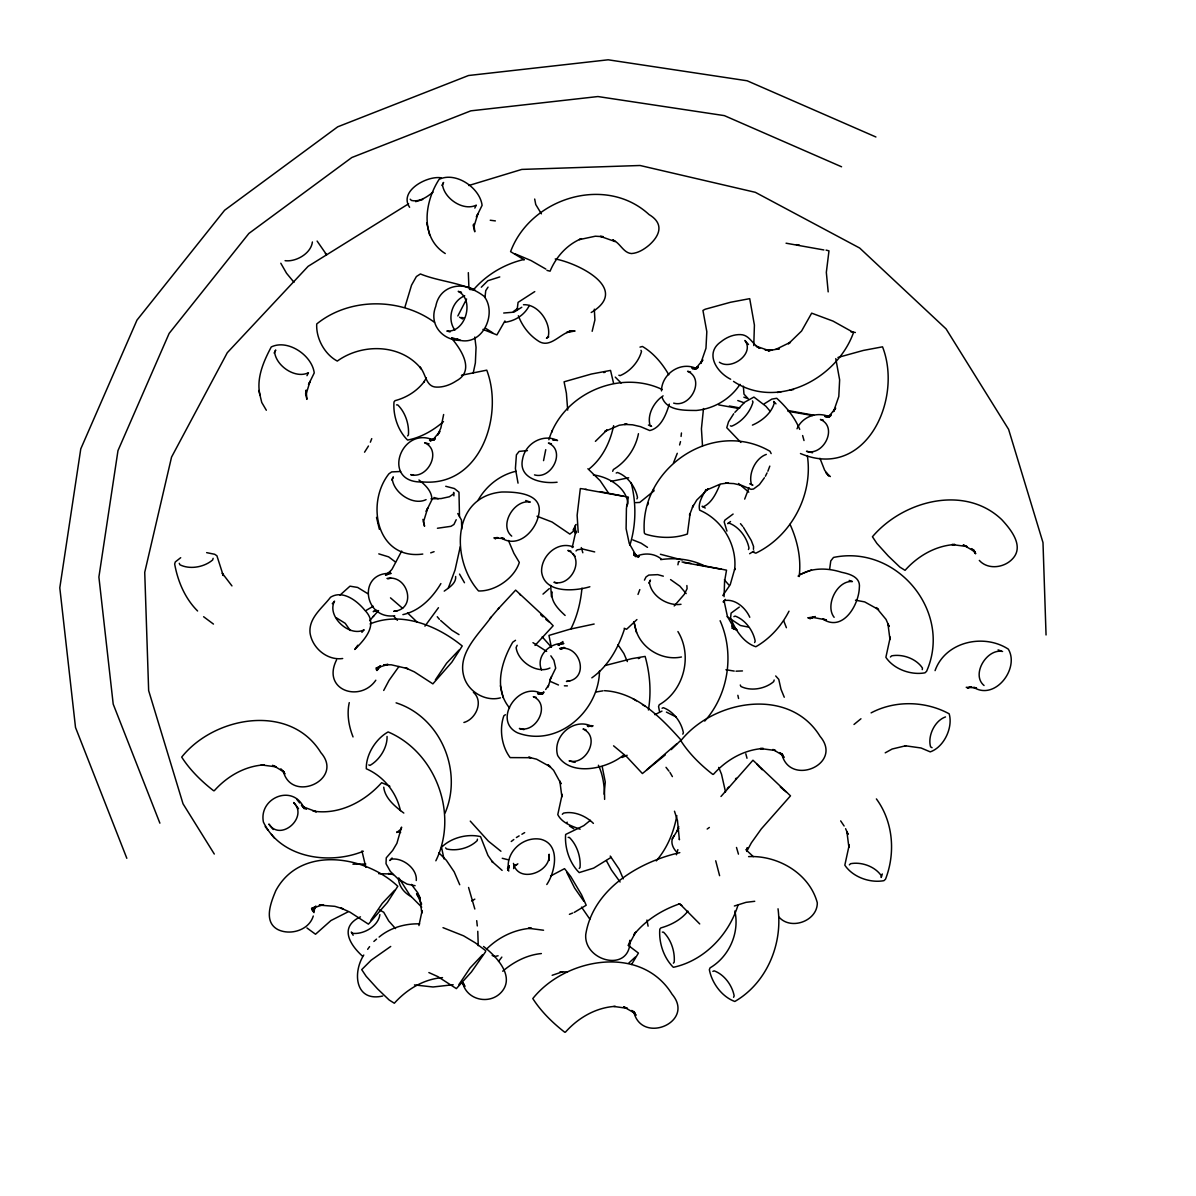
<?xml version="1.0" encoding="UTF-8"?>
<svg xmlns="http://www.w3.org/2000/svg" width="1196" height="1196" viewBox="0 0 1196 1196"><rect width="100%" height="100%" fill="white"/><g stroke="black" fill="none" stroke-linecap="round" stroke-linejoin="round"><path stroke-width="1.5" d="M746.932 847.934L746.917 850.864L747.605 847.859M478.25 945.677L477.772 931.31M679.388 838.934L679.388 839.742L677.474 820.441L674.484 811.217M459.488 516.508L458.98 492.229L454.375 488.536L445.734 486.279M259.995 395.188C256.123 378.399 263.479 361.566 271.268 346.945C287.817 338.887 312.066 355.347 314.234 372.928L308.538 384.559L310.048 381.345L305.847 395.009L306.131 390.105L306.909 399.359L305.548 393.663M422.771 554.062C377.353 560.266 365.154 503.994 388.894 473.825L391.675 471.912L400.63 471.493M445.256 253.537C419.482 237.391 424.625 201.586 439.126 179.355C455.676 171.297 479.925 187.757 482.093 205.353L476.382 216.969L477.907 213.755L473.706 227.419L473.885 224.145M473.915 224.22L474.767 231.77L473.123 224.923M509.541 707.912C493.5 688.687 501.408 661.672 512.74 642.207L515.521 640.294M743.359 386.188L743.972 394.112L748.203 398.716L743.882 397.192M513.682 868.61L513.846 865.814M829.635 569.236L830.772 560.909L833.507 557.441C896.821 544.18 952.868 611.859 926.571 671.33L924.986 672.81C911.098 675.411 893.786 669.252 885.877 657.322L890.287 637.049L889.973 639.561L887.925 623.729L889.106 626.54L886.042 619.423L876.249 607.583L878.582 609.616L864.678 601.902L855.499 600.183M661.478 390.898C661.627 373.75 680.958 360.699 696.715 368.742L691.856 368.024L697.657 368.039L692.514 368.772L697.941 367.366L694.756 368.757M922.266 669.625L922.43 668.026C916.211 658.637 902.591 653.793 891.663 655.842L890.407 657.008M581.959 588.103C580.658 602.246 577.249 616.374 570.791 629.096M681.077 436.435L681.451 432.982M799.137 576.592C801.455 558.741 797.448 540.547 790.018 524.297M477.413 839.173L477.249 840.564C469.654 848.084 456.917 851.432 446.542 848.951L445.63 847.874M443.641 414.519L440.89 427.854L437.766 434.94L439.874 431.427L432.593 440.248M599.495 670.971C599.002 711.291 557.515 747.904 517.509 732.819C491.825 720.411 519.258 679.956 542.431 694.129L537.572 693.411L543.373 693.426L538.23 694.158L543.657 692.738M648.411 709.99C651.416 692.155 649.996 673.767 645.122 656.41L631.787 658.667L605.385 665.469M753.779 345.584L754.407 325.073L749.713 298.656L730.547 302.259L705.132 309.256L702.949 310.452L706.821 331.696L705.969 348.29L700.721 363.435L702.829 359.921L695.564 368.757M674.036 835.944C669.551 841.132 672.81 848.652 677.34 852.643M383.737 787.192C384.918 798.285 395.293 806.717 403.814 813.056M314.01 912.638L314.772 907.091L313.322 911.801L314.877 907.779M401.288 828.649L401.557 827.109L396.908 843.315L392.677 850.431L386.263 857.831L386.024 863.706L390.33 871.421L398.059 878.881L407.118 884.113L415.102 885.698M460.251 546.721L455.063 569.939L448.365 587.924M703.502 408.539L701.424 428.796L702.515 445.854M677.923 564.811L678.491 561.582L679.478 561.642M404.891 307.237L411.544 285.156L416.402 276.53L420.409 273.959C441.025 282.435 466.261 282.42 484.096 296.324C497.267 313.038 483.184 345.031 460.505 340.441C442.236 340.471 428.587 324.266 435.778 306.311C439.246 287.01 459.234 281.419 474.947 290.045L469.475 289.402M456.214 519.707L453.927 524.491L450.982 526.315L437.437 528.258M543.552 460.624L545.75 449.666M771.151 453.583L770 451.281C713.085 418.151 639.322 468.398 644.33 532.968L645.272 534.059C658.607 538.26 674.17 538.708 687.386 534.014L690.092 513.607L689.479 515.222L693.217 505.385L692.484 507.298L696.7 500.122L708.301 488.745L706.044 490.3L720.53 484.006L728.409 482.945L725.703 483.184L733.836 483.588L741.864 485.441L751.058 489.328L753.495 489.029L759.415 484.619L764.423 477.757M473.212 373.077L475.365 362.956L476.053 347.393L474.782 337.063M604.144 794.234L605.266 782.035L602.186 766.531M349.262 702.62C346.705 714.027 348.769 726.181 353.044 736.93M676.816 815.597C673.931 832.072 667.233 848.173 656.245 860.896M423.489 521.89L427.675 508.225L426.165 511.44L431.876 499.808C432.16 491.317 425.178 484.814 418.959 480M548.067 687.042L550.444 679.492M509.062 865.769L507.911 870.389L508.853 867.653M669.326 404.099C666.202 414.25 661.179 427.854 649.757 430.545L640.548 426.658L632.52 424.804L624.402 424.401L627.108 424.161L619.229 425.223L604.742 431.517L607 429.962L595.399 441.339M370.924 920.158L382.167 903.473L394.59 890.302M435.374 679.896L446.616 663.197L459.04 650.041M573.078 530.052L576.128 524.431M458.86 984.637L470.103 967.953L482.526 954.782M613.623 425.671C610.289 441.967 602.59 457.919 589.538 468.623M629.858 545.226C636.197 525.029 636.392 503.038 631.114 482.571M676.458 854.766L677.863 849.638M638.455 433.7C635.584 448.53 626.27 461.671 613.399 469.505L612.681 471.314M677.28 453.299L673.468 462.897M679.597 444.957L680.509 441.623M749.01 487.684L744.689 499.106M416.268 880.51C417.464 868.7 402.604 857.353 391.316 859.177L389.851 860.537L392.064 857.981M213.142 558.323L212.649 559.952C204.202 567.188 190 569.804 179.923 564.781L179.265 563.316M774.171 680.016L773.663 681.645C765.231 688.881 751.013 691.497 740.937 686.474L740.279 685.024M336.584 659.848C321.35 689.987 359.891 703.188 375.813 680.225M445.062 813.041C463.166 770.822 440.352 716.972 396.1 702.844M418.944 925.584L422.128 910.59L421.814 913.101L419.766 897.269M572.226 547.604L575.904 530.979L575.605 533.506L575.291 525.418M882.289 873.962L881.213 877.46L881.377 875.876C875.158 866.487 861.539 861.643 850.61 863.691L849.354 864.858M313.277 916.016C309.136 930.025 290.748 935.646 278.16 929.726C263.03 922.011 270.849 902.442 275.842 890.586C300.465 844.914 365.199 855.484 397.79 886.266L387.369 902.487L368.428 924.149L349.92 912.129L340.935 908.078L343.177 908.885L334.85 906.329L319.272 905.133L322.098 904.819M566.71 823.386L567.158 822.145M753.465 549.323L753.555 546.452L751.312 540.547L743.449 527.391M592.155 331.292L594.905 319.93L594.322 309.181M401.677 551.057L392.049 569.191L387.19 574.738L390.27 571.419L385.546 575.141M624.447 629.081C618.332 647.843 608.256 666.262 591.826 677.848M552.223 592.05C550.25 601.349 558.816 609.616 565.125 615.447M638.006 594.427L639.815 589.598M501.842 957.099L498.538 961.449M767.877 471.224L769.805 466.111M548.859 439.724C562.583 394.037 619.289 368.936 662.27 389.537M551.685 432.294L552.403 430.381M435.852 860.791C458.711 814.207 435.897 752.359 388.132 731.937C375.843 738.754 365.812 754.646 366.32 768.774C383.542 776.339 396.504 792.275 400.421 810.664M647.784 504.802L648.396 503.187M652.986 491.078L653.719 489.149M678.745 826.615L676.996 831.145L678.73 828.29L672.242 838.919M363.778 955.051C352.386 972.752 355.212 1002.248 382.675 996.029M370.356 442.191L371.747 438.633M636.93 498.926L637.498 497.506C635.525 487.011 627.646 476.172 617.465 472.48L616.209 473.018M719.872 484.739C716.269 493.021 711.889 502.963 703.218 506.82L702.112 506.312L705.251 508.031M748.442 549.517L748.995 548.112C747.022 537.602 739.143 526.778 728.962 523.086L727.706 523.624L730.532 521.531M682.811 734.15L683.379 732.729C681.406 722.22 673.527 711.396 663.346 707.703L662.091 708.241M754.631 642.536L755.184 641.116C753.226 630.621 745.332 619.782 735.166 616.09L733.895 616.628M733.596 997.285L734.165 995.864C732.191 985.355 724.313 974.531 714.132 970.838L712.876 971.376M737.917 905.387C728.678 935.003 704.025 960.747 673.348 967.31C663.705 957.817 658.712 942.612 659.803 929.187L660.85 927.917C671.195 925.001 681.182 919.709 687.939 911.158M383.707 690.451L389.074 680.33L398.986 666.441M746.708 851.417L751.387 842.806L761.299 828.918L790.496 795.848L752.957 760.222L720.979 796.476M789.001 611.186C781.571 625.732 770.075 638.619 755.827 646.737C743.673 642.805 735.6 630.322 730.995 618.93M517.18 645.287L516.119 647.559C517.808 661.388 536.899 674.35 549.921 668.011M626.555 506.401L627.915 503.501C626.3 487.325 608.301 476.726 593.365 474.932M551.52 676.607L550.01 679.806L555.706 668.19L553.898 660.297L550.863 655.827M274.153 353.134L275.708 350.024L274.632 352.297C276.336 366.14 295.412 379.087 308.433 372.748L306.983 375.679M442.012 185.544L443.567 182.435L442.49 184.707C444.194 198.551 463.271 211.498 476.292 205.159L474.827 208.089M391.795 480.015L393.335 476.905L392.273 479.177C393.977 493.006 413.054 505.968 426.075 499.629M644.45 580.12L646.004 576.98L648.785 575.082L657.74 574.648L663.332 576.173M648.905 583.185L650.445 580.075L649.383 582.347C651.102 596.071 667.742 606.372 681.002 604.294M765.395 476.232L767.055 472.883M935.063 670.627C945.408 641.519 983.785 633.207 1008.288 649.114C1019.874 668.19 995.147 700.961 973.634 687.326L976.474 687.924L966.218 687.296M797.014 428.781C802.381 416.417 817.451 411.23 829.546 416.911L824.672 416.193L830.487 416.208L827.049 416.701M368.458 446.018L364.556 452.193M705.909 489.583C702.755 495.817 697.761 502.933 699.645 510.169C722.578 519.991 737.439 545.212 734.598 570.044L734.867 568.504L730.218 584.709L722.788 595.518M426.389 377.921L423.668 382.361L424.401 381.33C417.225 391.002 406.64 397.61 395.054 400.66L394.007 401.946C392.916 415.356 397.909 430.575 407.567 440.068C420.828 437.587 433.296 430.47 443.477 421.605M509.018 866.113L507.493 868.49L509.137 865.979M546.796 884.517C555.393 871.749 560.715 844.615 541.085 839.338C523.13 835.66 504.577 852.643 508.763 871.077M488.043 287.115L485.74 290.673L484.993 297.475M529.305 305.473C524.64 314.967 515.028 321.081 504.637 322.292M440.89 583.588C432.399 597.836 419.632 611.007 402.888 614.624M477.981 500.466C485.995 486.039 499.838 474.976 515.984 471.254M378.893 667.622L376.964 670.537L380.193 666.097L376.202 669.581L380.582 666.067L375.963 668.205L387.967 664.378L383.722 664.856L391.271 664.797L407.627 668.609L405.384 667.817L414.369 671.868L432.877 683.873L451.819 662.21L462.239 645.99C437.407 625.672 401.542 610.932 370.072 623.908M314.443 907.884L312.515 910.814L315.744 906.359L311.752 909.842L316.133 906.329L311.513 908.482L323.518 904.654M438.454 607.703L424.939 626.151M740.01 384.32C730.427 399.09 713.773 408.838 696.266 410.467C684.531 410.333 667.233 410.99 662.24 397.745M545.675 689.494L548.545 685.308M631.563 964.499L638.425 953.077L628.005 945.184M357.783 645.227L354.808 649.458C365.303 638.963 378.773 624.207 364.765 610.199C357.141 600.796 342.699 589.643 330.53 597.253C322.367 608.017 308.508 617.869 310.048 632.998C312.291 648.097 327.241 660.7 342.684 658.518M733.701 413.756L728.499 421.859L726.764 427.705L740.862 442.445M466.59 299L457.844 315.968M504.936 320.932L496.923 334.91L482.96 329.408M367.65 949.325L369.594 946.634M481.3 287.219L487.863 280.716L499.764 276.934M646.528 769.97L676.921 743.643M491.302 616.957C479.043 634.134 457.096 653.136 463.884 676.547C468.025 691.587 485.277 701.903 500.421 697.866M407.597 435.927L408.419 434.925C409.286 424.356 405.354 412.396 397.76 404.936L396.564 404.876M579.223 868.446L580.045 867.444C580.912 856.874 576.98 844.914 569.386 837.454L568.19 837.394M673.378 963.169L674.2 962.167C675.067 951.612 671.135 939.652 663.541 932.177L662.345 932.118M734.867 412.351L744.794 402.11L753.929 397.072L765.918 406.266L770.344 411.484M373.152 616.598L378.564 610.558M498.134 608.973L515.64 590.121L546.333 618.601L553.165 625.747L535.016 645.436M735.465 779.074L736.228 778.177M727.288 788.627L728.618 787.073M369.654 620.694L373.914 615.701M489.971 618.526L498.911 608.076M725.374 599.375L723.161 601.932L724.641 600.571C735.346 598.613 745.691 607.987 749.787 617.271M332.294 603.696L334.551 601.14C326.329 616.164 349.382 637.558 364.152 629.784L361.895 632.34M628.797 963.064L635.226 957.129M654.152 490.764L639.74 502.44L635.734 502.634M704.728 721.083C728.618 694.353 734.673 653.42 720.112 620.739M473.646 289.582C486.697 274.572 504.548 264.047 523.878 259.487M574.798 530.127L569.864 534.104L552.074 522.024L537.004 516.224M486.757 948.906C498.657 937.126 514.699 929.292 531.502 928.245L528.438 928.275L543.552 930.234M340.023 595.115L349.98 586.175L357.649 587.445L367.695 593.62M514.175 866.382L517.853 863.811M576.038 550.952L577.294 549.786L582.631 549.024L594.696 551.924M562.314 814.282L563.555 813.116C574.14 810.873 585.905 815.926 593.395 823.386M671.225 749.608L681.047 740.07C660.984 717.6 636.407 692.349 604.443 690.69M674.185 605.968L684.247 594.397L687.072 588.716L686.878 585.532M542.999 594.113L549.293 588.596M665.305 754.87L642.402 773.543L626.809 756.829L613.578 745.826M373.87 941.446L376.531 939.129M433.027 192.167C427.107 196.906 419.377 202.348 411.439 200.45L410.213 199.209M432.713 440.263L435.239 438.125L430.216 440.965L434.985 438.857L429.558 440.278L434.701 439.545L430.351 439.53M695.668 368.757L698.195 366.634L694.428 368.757M541.384 694.143L543.911 692.006L540.144 694.143M624.118 754.601C607.852 768.759 570.686 777.295 557.65 755.498C552.014 736.407 573.931 716.912 592.14 726.495L587.266 725.778L593.081 725.793L587.924 726.525L591.542 725.583M521.785 307.267L513.951 312.156L503.71 313.023M854.004 724.462L860.956 718.766M396.758 832.536L400.989 829.097M590.405 820.277L583.783 825.644L565.633 834.464C564.542 847.874 569.535 863.093 579.193 872.587L593.65 868.117L611.111 857.353M379.117 937.051C390.255 927.707 405.22 923.432 419.661 923.865M562.927 641.519L558.203 645.257L562.778 642.745L558.248 644.808L563.824 643.508C549.936 642.431 535.554 655.812 541.519 669.954M636.915 619.558L626.599 629.275L624.177 628.259M511.245 841.506L513.802 839.517M502.694 971.212C513.607 961.943 526.958 954.901 541.369 953.556M591.198 312.515C630.74 288.909 578.281 263.21 555.228 258.949M733.103 514.056L724.896 520.111L724.178 521.919L726.929 531.114M753.958 551.042L749.638 553.718M739.292 607.075L731.085 613.114L730.606 617.734M513.368 311.558L517.659 308.404M707.18 829.037L709.348 827.453M798.091 576.113C810.709 567.233 827.453 567.726 841.625 572.301C849.908 573.975 860.791 577.175 859.326 587.789C858.803 605.116 842.732 632.43 822.728 618.96L826.331 619.932L812.936 617.42L807.853 617.809L813.265 617.3L809.737 618.691L815.298 616.493M764.364 403.755L771.824 399.12L776.712 398.268C786.34 406.969 794.712 417.314 799.72 429.364M366.275 610.304L373.272 606.252M444.224 591.123C449.023 587.625 456.349 583.259 455.661 576.457M360.445 916.839C339.634 926.631 348.679 943.584 362.508 956.187M505.415 714.73L503.875 715.746C499.136 729.097 501.587 746.274 510.139 757.606L530.875 757.696L528.617 757.247L536.585 759.191L550.474 766.89L548.157 764.857L553.613 770.314L561.014 783.814L559.833 781.003L561.881 796.835L562.18 794.323L557.785 814.596C561.941 822.968 571.897 826.227 580.12 829.202M390.494 597.851L402.663 608.375M549.143 621.965L545.839 619.393M786.475 792.066L783.171 789.495M654.825 714.67L661.971 711.112M548.71 336.868L546.467 338.274L548.261 336.539C551.356 322.771 538.08 303.814 523.474 304.726M408.598 203.798L308.134 266.319L227.285 352.715L171.551 457.096L144.731 572.331L148.648 690.585L183.033 803.802L214.293 854.034M180.701 557.695L175.304 561.926L174.661 564.004C177.785 581.316 184.991 598.434 197.594 610.992M574.259 912.399L586.204 905.237L581.63 894.922L570.791 876.623L564.542 868.655L550.594 875.995M498.104 955.783L494.695 956.501L492.169 955.484M516.373 837.529L519.139 835.884M521.905 834.255L524.67 832.61M390.718 946.455L371.223 960.134L361.715 969.627L366.155 976.295L377.562 988.883L389.223 1000.05L394.336 1003.235C406.7 989.436 423.758 979.031 442.505 977.625M471.687 901.007L474.827 899.138M663.107 395.861C654.077 401.811 646.782 414.803 650.116 425.552L651.581 426.374L648.411 425.029M827.243 416.926L831.026 414.803L828.499 416.941L835.645 408.09L833.552 411.603L838.8 396.474L839.637 379.865L835.78 358.621M871.107 712.876C895.057 700.138 925.435 700.871 949.176 713.818C953.197 727.587 943.943 747.171 930.234 751.865L921.025 747.978L904.879 745.721M885.219 752.837L892.171 749.01L906 745.691M387.07 574.304L390.12 572.645L385.59 574.693L391.167 573.392C357.066 571.673 363.614 619.857 394.695 615.761M561.791 648.725L564.183 647.425M534.762 291.6L518.077 302.364L517.046 310.437M627.138 755.259L622.114 757.502M464.706 295.801C451.849 300.944 446.691 318.973 454.869 330.126M563.765 647.499L560.55 648.965L564.931 647.933L559.638 648.576C580.793 644.285 590.017 679.492 566.441 681.421L569.745 681.017M552.148 975.293L562.539 971.795M827.587 416.926L830.757 415.535L825.345 416.941M376.217 610.319L373.182 611.619L377.069 610.468M347.931 911.905L330.963 920.531L315.52 934.24L306.953 927.976M734.359 906L746.05 902.337L754.736 901.291M463.899 722.489C475.903 719.215 483.917 701.334 473.392 692.32M603.831 372.614L605.311 372.001M638.425 658.592L639.905 657.979M497.715 537.617L494.995 538.723L497.85 537.781M970.061 686.982L967.34 688.089L971.63 686.683M800.617 574.289L811.501 569.984M569.416 914.312L572.645 913.041M733.522 381.404C777.49 410.333 837.065 378.624 853.525 332.518L833.014 321.096L811.665 313.158L801.589 331.008L788.388 343.85L790.407 342.28L775.92 349.352L779.418 348.709L768.43 350.742L772.212 350.039L765.096 349.92L769.148 350.682L756.201 346.227L759.789 348.32C752.568 344.672 749.563 334.805 740.593 334.611C733.372 334.327 726.421 337.332 720.889 341.847C704.369 353.224 716.658 372.345 730.666 379.237M679.612 903.832C661.941 909.887 645.392 920.277 633.686 935.003L635.689 932.147L628.842 944.84L629.993 940.235C630.77 973.589 583.573 961.39 585.756 934.465C592.947 889.42 638.544 861.942 679.806 852.643M430.71 552.851L434.088 551.685M837.962 357.44L863.363 350.428L882.528 346.825C903.159 399.569 865.426 480.986 800.468 453.538M363.345 851.238C329.184 865.246 280.611 858.145 263.404 822.041C258.53 797.448 293.812 783.186 304.337 808.78L301.377 805.087L306.475 809.094L302.812 806.687L316.417 811.77L313.038 811.067C339.081 815.238 364.69 801.634 381.644 782.692L389.881 786.25M752.404 425.118C761.987 421.052 772.048 412.77 774.44 402.349L773.618 401.467L775.965 403.829M415.67 201.646L422.741 199.508M468.742 185.53L521.815 169.413L640.069 165.497L755.319 192.317L859.685 248.05L946.081 328.9L1008.602 429.364L1042.987 542.58L1046.052 634.971M639.995 347.124L642.416 346.466C653.524 352.97 662.405 363.584 668.788 374.782M589.867 586.758C574.185 591.392 544.315 593.56 541.609 571.852C540.876 555.961 557.635 540.547 573.377 547.006M595.772 692.036L603.008 690.84M461.477 375.26L486.757 370.162C504.129 415.804 480.269 486.697 422.995 481.943C380.313 483.827 400.6 424.819 433.759 440.248L430.515 439.769M514.235 865.246L516.896 864.603M453.149 984.727L433.027 986.984L414.474 984.921M387.878 578.849L390.808 578.161M610.812 481.405L628.692 477.787M790.033 390.165L793.516 389.522M777.236 392.527L781.018 391.825M681.436 656.993C661.328 661.253 639.008 647.171 635.121 626.794M594.143 624.028L570.148 629.141L548.964 635.42L551.281 646.857M766.322 454.405C755.543 458.098 748.262 473.496 751.432 484.335L752.882 485.157L749.713 483.812M660.715 559.623C675.904 557.441 691.946 559.294 705.64 566.456M945.498 716.942C934.719 720.635 927.423 736.033 930.593 746.872L932.058 747.694M352.925 864.185L365.812 864.035M615.327 1006.359C595.952 1007.451 578.146 1017.871 565.424 1032.163L564.736 1032.238C552.597 1022.789 541.085 1011.517 532.803 998.57C565.514 957.562 641.4 944.182 672.062 994.235C695.803 1022.191 640.996 1045.199 633.701 1011.382L636.018 1015.329L631.802 1010.456L635.226 1013.49L623.624 1006.778L627.377 1008.348L613.832 1006.449M397.087 610.902L393.783 611.306C417.359 609.377 408.135 574.17 386.981 578.46M497.476 537.527L493.888 537.931L503.994 538.574M527.421 450.608L519.139 451.385L516.403 454.839L515.416 468.503L518.032 483.139M378.698 873.678L390.823 873.962L388.565 873.514L393.335 874.665M500.93 851.238L488.387 841.162L470.267 821.114M635.315 555.976L638.948 555.841L635.584 556.603C643.822 552.761 653.793 552.986 661.059 558.831M736.003 671.18L742.447 670.926M569.49 826.002L573.781 828.813M559.907 971.944L567.457 971.885M555.587 439.799L552.672 439.799L557.545 440.517C542.939 433.236 525.313 443.432 522.592 459.055C517.928 479.073 542.266 484.036 557.097 482.227M569.326 330.933L575.082 330.993L566.65 332.488L571.24 331.068C559.743 333.46 549.786 349.471 537.707 340.591C528.811 334.671 522.114 325.731 518.361 315.759M430.964 498.852L441.1 498.568L449.352 496.774L453.523 493.948L453.673 492.393L453.897 495.847M564.377 685.816L567.367 685.876M748.591 856.62C777.983 855.17 809.453 873.514 817.302 902.801C817.481 920.95 791.005 930.652 779.089 917.183M635.3 556.155L638.918 556.349L633.775 555.108L638.888 556.798L634.059 554.122L638.26 556.962L633.775 552.761L636.586 556.364L629.26 543.507L626.106 528.677L626.42 508.33L628.363 497.132L600.332 491.676M734.209 671.076L725.942 669.745M823.865 249.949L786.071 243.207M623.236 496.22L585.457 489.478M721.397 569.236L683.619 562.494M514.803 253.716L531.114 260.593L545.869 269.085M461.641 317.448L464.093 318.076M378.788 553.868L388.64 556.873L395.487 562.03M748.427 627.093L740.444 625.508L727.198 616.702M206.639 552.642L214.667 554.271L216.91 555.781L223.248 575.545L222.247 573.213L231.949 585.905M490.24 220.243L495.368 220.901M673.677 403.127C690.705 408.135 705.431 378.968 687.595 371.298L690.585 372.016M534.507 474.887C551.535 479.91 566.246 450.728 548.426 443.058L551.401 443.791M812.547 415.52L788.044 411.289M586.518 489.373L580.329 488.566L577.13 515.297L578.206 532.355M682.049 561.985L691.079 563.436M660.401 554.256L682.183 560.012M796.461 244.642L799.391 245.135M850.76 331.726L855.364 332.503M787.94 410.512L813.893 415.236M737.633 408.285L718.736 404.906M696.939 564.422L726.525 570.163L724.582 581.346L724.073 596.684M729.306 406.012L739.801 407.926M1002.577 651.461C986.805 648.262 970.838 674.634 984.054 685.502M504.129 538.559L501.288 537.976C518.66 549.084 536.585 530.082 538.918 513.413C542.745 493.111 515.446 491.78 501.692 492.019C451.176 496.594 451.341 560.431 478.55 590.959C495.069 591.497 514.385 578.236 519.318 562.419L513.921 553.359L508.435 540.487M826.092 250.114L828.978 250.861L826.331 272.374L828.185 291.884M735.361 628.961L731.937 628.124L735.346 629.26M823.401 420.185L820.426 419.467C838.247 427.136 823.536 456.304 806.508 451.296L812.562 452.776M429.11 443.88L424.64 442.789C442.46 450.458 427.749 479.641 410.721 474.618L413.756 475.365M570.851 551.162L567.861 550.429C585.696 558.098 570.97 587.281 553.957 582.258L556.977 583.005M536.286 697.403L533.311 696.67C551.132 704.339 536.421 733.522 519.393 728.499L523.938 729.62M585.995 729.769L583.02 729.037C600.841 736.706 586.115 765.889 569.102 760.865L575.156 762.36M397.102 831.654L400.63 832.521M502.245 858.28L508.584 859.879M558.472 684.994L550.22 681.376M441.07 177.8C427.077 175.483 398.492 191.076 409.615 207.297M285.082 260.683C296.055 262.103 311.08 253.417 312.395 241.981M379.491 909.962L383.722 912.249L388.685 920.905L395.517 928.589M461.477 292.258L458.218 291.361C475.036 299.792 465.618 332.862 446.856 331.008L450.115 331.905M433.879 497.491L438.214 498.747M618.87 375.26L620.111 375.619C630.083 371.522 638.589 361.88 641.49 351.519L640.996 350.308M730.382 425.851L731.623 426.21C741.58 422.128 750.086 412.471 752.987 402.11L752.493 400.899M451.714 337.691L459.503 340.083M443.013 927.662L463.57 935.825L475.305 942.837L485.74 950.73L485.412 951.956L471.433 971.944L456.364 988.614L437.856 976.609L428.871 972.557M546.961 270.386L550.085 271.178C556.02 256.901 567.024 244.582 581.465 238.632L579.432 239.604L595.354 236.21L603.337 236.703L600.437 236.374L615.148 241.577L612.711 239.903C620.201 242.773 623.176 252.924 631.473 253.552C638.006 253.118 643.792 249.516 648.74 245.464C659.788 235.836 664.557 223.742 649.039 214.547C605.669 174.511 530.456 197.923 510.587 251.638L524.282 259.876M632.819 539.904L641.071 543.163L647.499 547.364M737.783 400.54L744.121 402.768M998.077 649.891L1001.082 650.938M525.732 500.526L530.247 502.111C514.459 498.896 498.508 525.268 511.724 536.137M849.19 580.419L852.374 581.555C837.11 580.195 824.762 605.565 834.135 617.315M772.915 749.458L775.412 750.49L760.297 748.532L763.347 748.502C743.987 749.608 726.181 760.028 713.459 774.32L712.771 774.38C700.632 764.947 689.12 753.674 680.838 740.713C713.549 699.705 789.435 686.34 820.082 736.377C843.838 764.334 789.031 787.357 781.721 753.525L784.053 757.487L779.837 752.598L783.26 755.633L773.229 749.623M272.524 765.305L276.276 766.875L261.162 764.917L264.226 764.887C244.851 765.978 227.046 776.398 214.323 790.691L213.636 790.75C201.496 781.317 189.985 770.045 181.702 757.098C214.413 716.09 290.299 702.71 320.962 752.762C344.448 779.553 291.615 803.742 283.332 771.3L284.917 773.857L280.701 768.983L284.125 772.018L274.093 766.008M875.906 136.987L747.126 80.775L608.166 59.8L468.533 75.512L337.706 126.821L224.624 210.242L136.987 320.094L80.775 448.874L59.8 587.834L75.512 727.467L126.821 858.294M841.565 166.782L724.357 115.623L597.925 96.547L470.85 110.839L351.803 157.528L248.888 233.444L169.144 333.4L117.985 450.608L98.894 577.04L113.201 704.115L159.89 823.162M583.887 901.336L574.603 888.015L566.844 872.557M532.968 642.656L546.647 651.416M368.802 764.917L369.908 765.425C379.566 760.058 387.459 747.56 387.055 736.452M457.186 338.872L460.505 340.441M336.27 617.749L345.21 623.325L350.264 630.531M666.426 712.098L676.099 716.927M485.606 328.287L492.707 332.817M737.05 629.829L732.221 627.138L736.422 629.993L731.937 625.792L734.748 629.38L727.422 616.523L724.268 601.708M678.924 903.817L681.825 905.447M719.394 362.239C731.459 370.655 754.796 353.762 744.944 340.471L748.502 344.523M459.578 317.194L462.523 318.958M670.552 579.582L679.911 586.204L686.16 593.59M459.01 634.613L451.879 630.232L440.636 620.485M633.118 698.778L636.362 700.811M642.491 704.653L645.167 706.313M752.762 551.984L755.812 553.18C791.393 535.957 813.34 494.74 807.33 455.631M411.185 896.596C404.308 893.008 398.851 886.296 398.432 878.342M775.696 675.964L778.76 679.343L781.003 689.3L784.262 697.238M502.111 870.389L491.795 861.27L492.827 862.391L487.968 855.454L480.553 836.617C467.367 833.477 451.176 837.723 441.518 847.291L443.985 858.892M483.543 946.499C496.25 956.157 515.506 976.399 501.408 992.157C489.613 1005.208 466.425 1000.2 462.613 982.439L464.945 986.401L461.776 982.738M461.477 982.589L464.138 984.547L461.865 982.529M203.604 616.732L213.456 624.073M434.507 322.352C400.72 297.49 349.441 297.326 316.731 323.966C315.894 338.244 324.624 354.36 337.302 361.072C362.179 343.103 401.198 343.671 421.351 368.966L419.676 366.903C426.09 373.152 425.432 387.145 436.749 387.115C443.791 387.295 450.593 384.693 456.394 380.866C475.216 370.76 461.193 349.531 451.505 338.139M738.56 483.498L748.771 492.154M621.113 383.034L615.252 377.099M745.87 849.653L753.301 856.635M587.894 468.727L600.123 480.672L607.957 492.229M699.72 923.925L679.956 904.027M979.315 560.416C987.821 569.924 1003.728 567.921 1012.115 559.28C1024.808 546.602 1010.979 529.574 1001.74 519.617C964.649 484.171 902.95 500.705 872.437 536.75L876.877 543.403L888.269 555.99L899.945 567.158L905.058 570.343C917.781 556.05 935.586 545.63 954.961 544.524L951.896 544.554L967.011 546.527L963.273 544.957L974.86 551.655L971.451 548.635L975.652 553.509L973.335 549.562L975.532 553.733M780.33 786.938L782.214 788.642M540.712 614.729L542.999 616.837M830.353 476.576L825.868 472.375L828.678 475.963L824.612 470.133L819.948 458.292M325.372 253.627L326.628 254.793L317.104 241.054M407.477 612.875L417.15 622.129M438.902 852.838L446.332 860.268L454.181 871.839L459.727 884.741M411.379 884.397L417.882 892.963L420.334 898.659M760.432 767.952L762.196 769.731M421.725 907.196L409.899 895.236L398.926 878.043M759.535 767.07L756.829 764.109M551.476 647.245L542.192 636.855M572.69 553.688L575.201 556.379M416.612 894.055L418.705 896.417M394.202 616.613L397.401 620.305M724.372 579.821L728.738 584.859M581.54 907.121L589.852 919.186M519.498 594.008L520.38 595.04M740.488 523.669L742.671 526.315M293.992 282.271L286.547 273.256L280.806 263.24M457.784 513.547L461.492 520.081L461.746 529.11M437.258 616.732L439.38 619.304M610.214 856.052L619.184 869.298L623.28 878.836M620.081 882.005L611.395 869.926L606.327 860.552M298.507 808.601L293.633 802.531C308.673 817.077 280.671 842.178 268.876 824.059L273.241 829.516M296.683 799.227L299.658 802.95M265.198 826.586L268.188 830.308M271.462 834.389L274.407 838.082M418.69 896.267L416.597 893.606L421.635 904.116M666.008 767.324L668.968 771.136M541.384 213.83L535.748 204.531L534.687 199.044M266.334 410.243L261.745 402.454L258.874 390.509M876.384 798.913C893.233 821.742 895.684 853.032 885.518 879.18L883.934 880.66C870.045 883.261 852.733 877.102 844.825 865.171L849.235 844.899L848.921 847.411L846.873 831.579L848.054 834.389L845.602 828.693M840.668 820.89L844.122 826.002M617.973 644.808L623.864 653.494L627.332 661.552M677.923 631.563C692.828 655.767 684.022 690.6 659.28 704.728L658.562 706.537L659.579 711.74M669.954 772.407L672.391 776.608M459.533 574.095L464.482 582.736M353.134 935.257L351.31 932.073L352.536 933.314C363.509 934.749 378.534 926.048 379.85 914.611M746.992 758.249L745.811 753.764M598.404 765.246C603.487 775.83 604.593 787.79 604.608 799.377M718.736 767.413L721.517 774.231L725.509 791.902M468.578 887.477L474.827 909.02M365.841 867.309L361.94 850.939M783.709 620.769L786.4 627.706M715.716 860.791L719.603 875.681M736.497 847.471L738.455 854.138M581.301 547.559L582.826 552.761M802.636 435.553L804.011 440.532M513.458 863.392C517.913 883.904 550.997 872.646 549.128 854.243L549.278 860.462M633.955 621.92L634.941 626.016M574.394 528.752L575.426 533.012L574.648 529.783M426.733 222.934L428.048 228.376M428.228 229.169L429.603 234.865M500.362 685.771L501.677 691.228M501.857 692.021L503.217 697.702M422.906 519.393L424.55 526.24L423.563 522.114M376.516 517.39L377.831 522.846M378.011 523.639L379.386 529.335M634 622.114L636.496 632.49M646.946 920.038L648.083 926.167M613.548 383.169L610.543 370.416L591.377 374.034L564.078 381.808L566.396 393.245L567.696 410.123M737.857 695.31L738.575 698.509M734.852 911.023C739.771 932.745 729.216 956.576 710.065 967.863L709.348 969.672C711.859 983.022 721.876 996.776 734.807 1001.471C766.427 983.247 782.797 944.481 778.028 908.796M550.668 585.427L551.431 596.699M476.711 920.666L477.294 925.943M468.877 286.816L468.324 272.658"/></g></svg>
